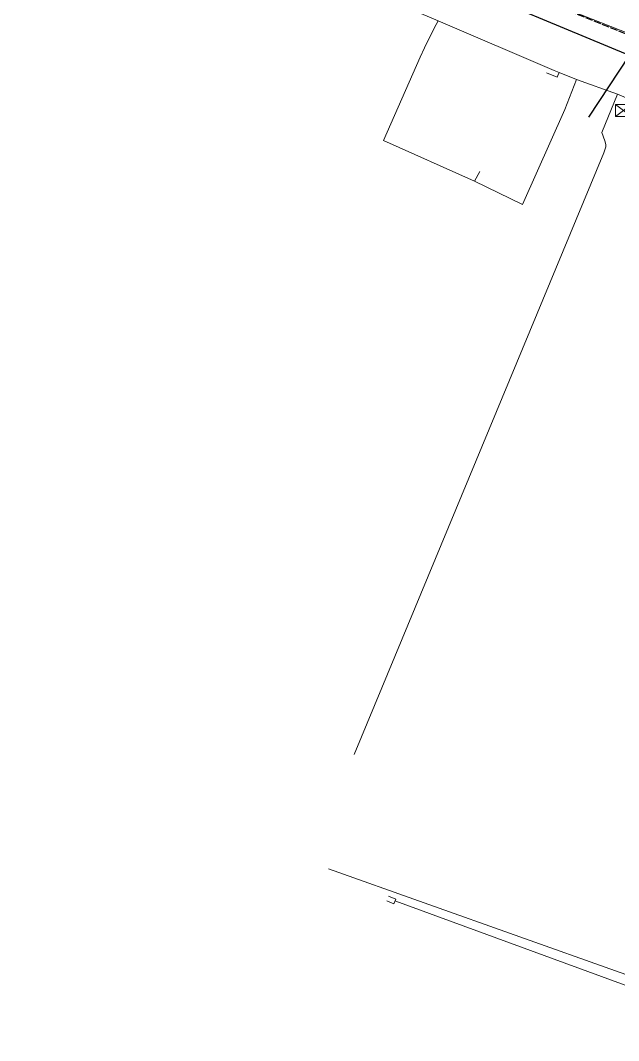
# Model space of a CAD drawing. Header units: metres. Extents: x 105014 to 106600, y 111320 to 118425.
# Drawn here: x 105248.8 to 105351.4, y 113124.1 to 113299.2 of the extents above; entities that cross this region are included whole.
import ezdxf

# ---------------------------------------------------------------- set-up
doc = ezdxf.new("R2010")
doc.units = ezdxf.units.M
doc.linetypes.add('DASHED', pattern=[1.524, 1.27, -0.254])
for name, color, linetype, lineweight in [('30-RED-ETB-CAMARA', 151, 'CONTINUOUS', 13), ('30-RED-ETB-EXIST', 145, 'CONTINUOUS', 13), ('30-RED-VANTI-PROY', 2, 'DASHED', 25), ('35-RH-ACUE-MENOR-EXIST', 151, 'CONTINUOUS', 13), ('35-RH-PLUV-COLECTOR', 96, 'CONTINUOUS', 30)]:
    doc.layers.add(name, color=color, linetype=linetype, lineweight=lineweight)

# ---------------------------------------------------------------- blocks, each defined once
blk = doc.blocks.new('CAM_ETB_T_13')
for p, q in [((-1.375, -1.025), (1.375, 1.025)), ((-1.375, 1.025), (1.375, -1.025))]:
    blk.add_line(p, q)
blk.add_lwpolyline([(-1.375, -1.025), (1.375, -1.025), (1.375, 1.025), (-1.375, 1.025)], close=True)

msp = doc.modelspace()

# ---------------------------------------------------------------- linework, layer by layer
at = {"layer": '30-RED-ETB-EXIST'}
for points in [[(105311.596, 113148.113), (105312.814, 113147.604), (105313.146, 113148.397), (105311.928, 113148.906)], [(105313.151, 113148.09), (105377.315, 113124.551), (105378.329, 113124.148)]]:
    msp.add_lwpolyline(points, dxfattribs=at)
at = {"layer": '30-RED-VANTI-PROY'}
msp.add_lwpolyline([(105337.2145, 113303.0729), (105381.6445, 113285.1943), (105383.3436, 113284.5986), (105385.1143, 113284.2722), (105386.9141, 113284.2228), (105388.7, 113284.4518), (105390.4292, 113284.9535), (105392.0603, 113285.716), (105393.5542, 113286.721), (105394.8751, 113287.9445), (105393.4609, 113341.0345), (105393.4897, 113347.5583), (105393.4617, 113352.0807), (105393.8641, 113361.4319), (105393.0824, 113365.9685)], dxfattribs=at)
at = {"layer": '35-RH-ACUE-MENOR-EXIST'}
for points in [[(105386.96, 113284.2), (105378.41, 113286.98), (105326.79, 113307.31), (105279.14, 113326.92), (105252.27, 113338.48)], [(105248.75, 113329.48), (105320.4, 113299.11)], [(105248.75, 113329.48), (105320.4, 113299.11)], [(105319.74, 113297.84), (105320.4, 113299.11)], [(105319.74, 113297.84), (105320.4, 113299.11)], [(105320.4, 113299.11), (105340.35, 113290.55)], [(105320.4, 113299.11), (105340.35, 113290.55)], [(105311.07, 113278.58), (105317.32, 113292.87), (105318.06, 113294.45), (105319.74, 113297.84)], [(105311.07, 113278.58), (105317.32, 113292.87), (105318.06, 113294.45), (105319.74, 113297.84)], [(105341.171, 113290.2177), (105340.9395, 113289.6885), (105340.8295, 113289.4485), (105339.0095, 113290.1785)], [(105341.171, 113290.2177), (105340.9395, 113289.6885), (105340.8295, 113289.4485), (105339.0095, 113290.1785)], [(105340.35, 113290.55), (105341.19, 113290.21)], [(105340.35, 113290.55), (105341.19, 113290.21)], [(105341.19, 113290.21), (105344.14, 113289.01)], [(105341.19, 113290.21), (105344.14, 113289.01)], [(105344.14, 113289.01), (105342.15, 113283.88)], [(105344.14, 113289.01), (105342.15, 113283.88)], [(105344.14, 113289.01), (105351.18, 113286.51)], [(105344.14, 113289.01), (105351.18, 113286.51)], [(105351.18, 113286.51), (105348.5, 113279.95), (105349, 113278.49)], [(105351.18, 113286.51), (105348.5, 113279.95), (105349, 113278.49)], [(105351.18, 113286.51), (105354.04, 113285.29)], [(105351.18, 113286.51), (105354.04, 113285.29)], [(105334.9, 113267.6), (105342.15, 113283.88)], [(105334.9, 113267.6), (105342.15, 113283.88)], [(105326.66, 113271.6), (105311.07, 113278.58)], [(105326.66, 113271.6), (105311.07, 113278.58)], [(105349.22, 113277.49), (105348.84, 113276.45)], [(105349.22, 113277.49), (105348.84, 113276.45)], [(105349, 113278.49), (105349.21, 113277.86), (105349.22, 113277.49)], [(105349, 113278.49), (105349.21, 113277.86), (105349.22, 113277.49)], [(105348.84, 113276.45), (105306.02, 113173.2)], [(105348.84, 113276.45), (105306.02, 113173.2)], [(105327.58, 113273.26), (105326.66, 113271.6)], [(105327.58, 113273.26), (105326.66, 113271.6)], [(105326.66, 113271.6), (105334.9, 113267.6)], [(105326.66, 113271.6), (105334.9, 113267.6)], [(105301.63, 113153.63), (105383.68, 113124.44)], [(105301.63, 113153.63), (105383.68, 113124.44)]]:
    msp.add_lwpolyline(points, dxfattribs=at)
at = {"layer": '35-RH-PLUV-COLECTOR'}
for points in [[(105353.244, 113293.146), (105320.477, 113306.801)], [(105346.281, 113282.538), (105353.244, 113293.146)]]:
    msp.add_lwpolyline(points, dxfattribs=at)

# ---------------------------------------------------------------- block references
at = {"layer": '30-RED-ETB-CAMARA'}
msp.add_blockref('CAM_ETB_T_13', (105352.239, 113283.696), dxfattribs=at)

doc.saveas('drawing.dxf')
